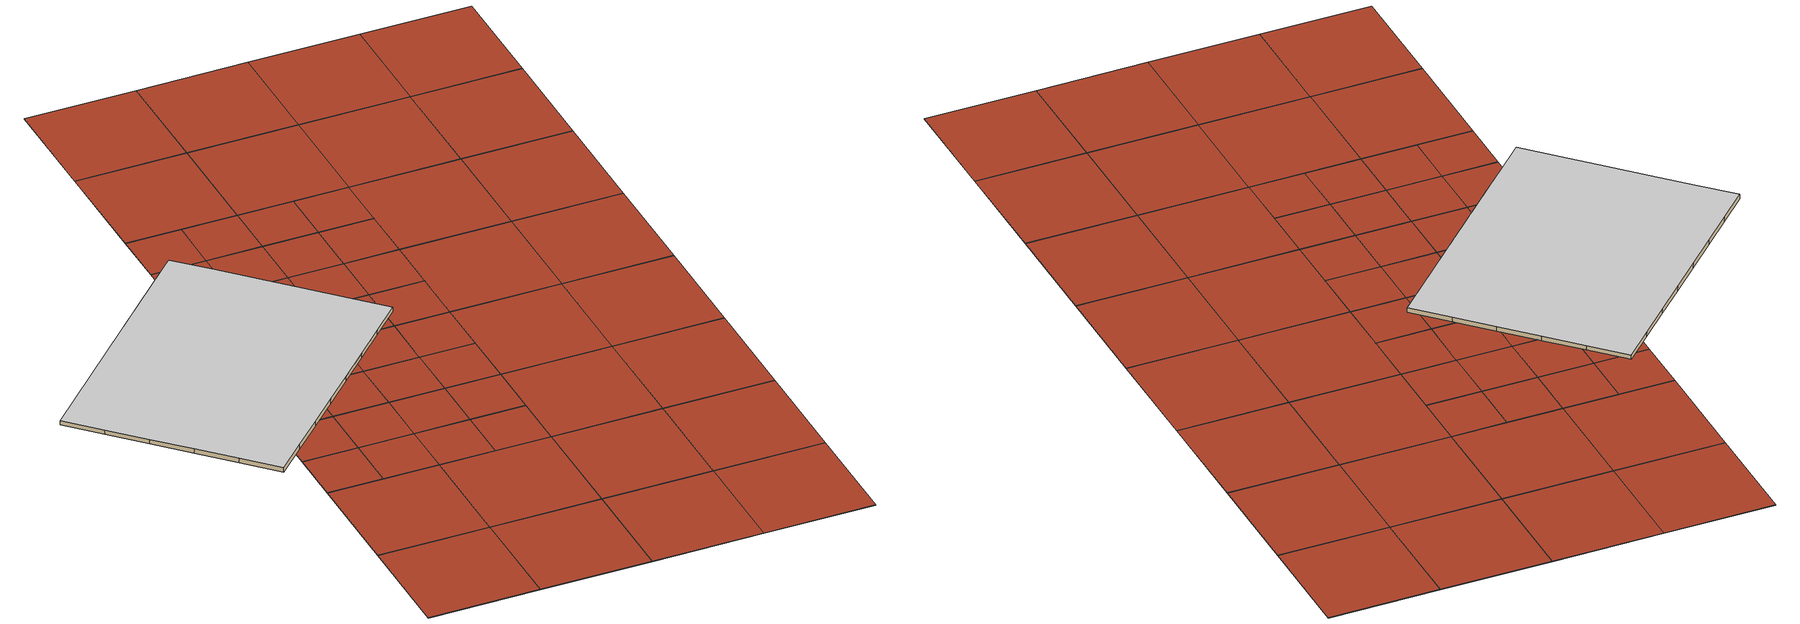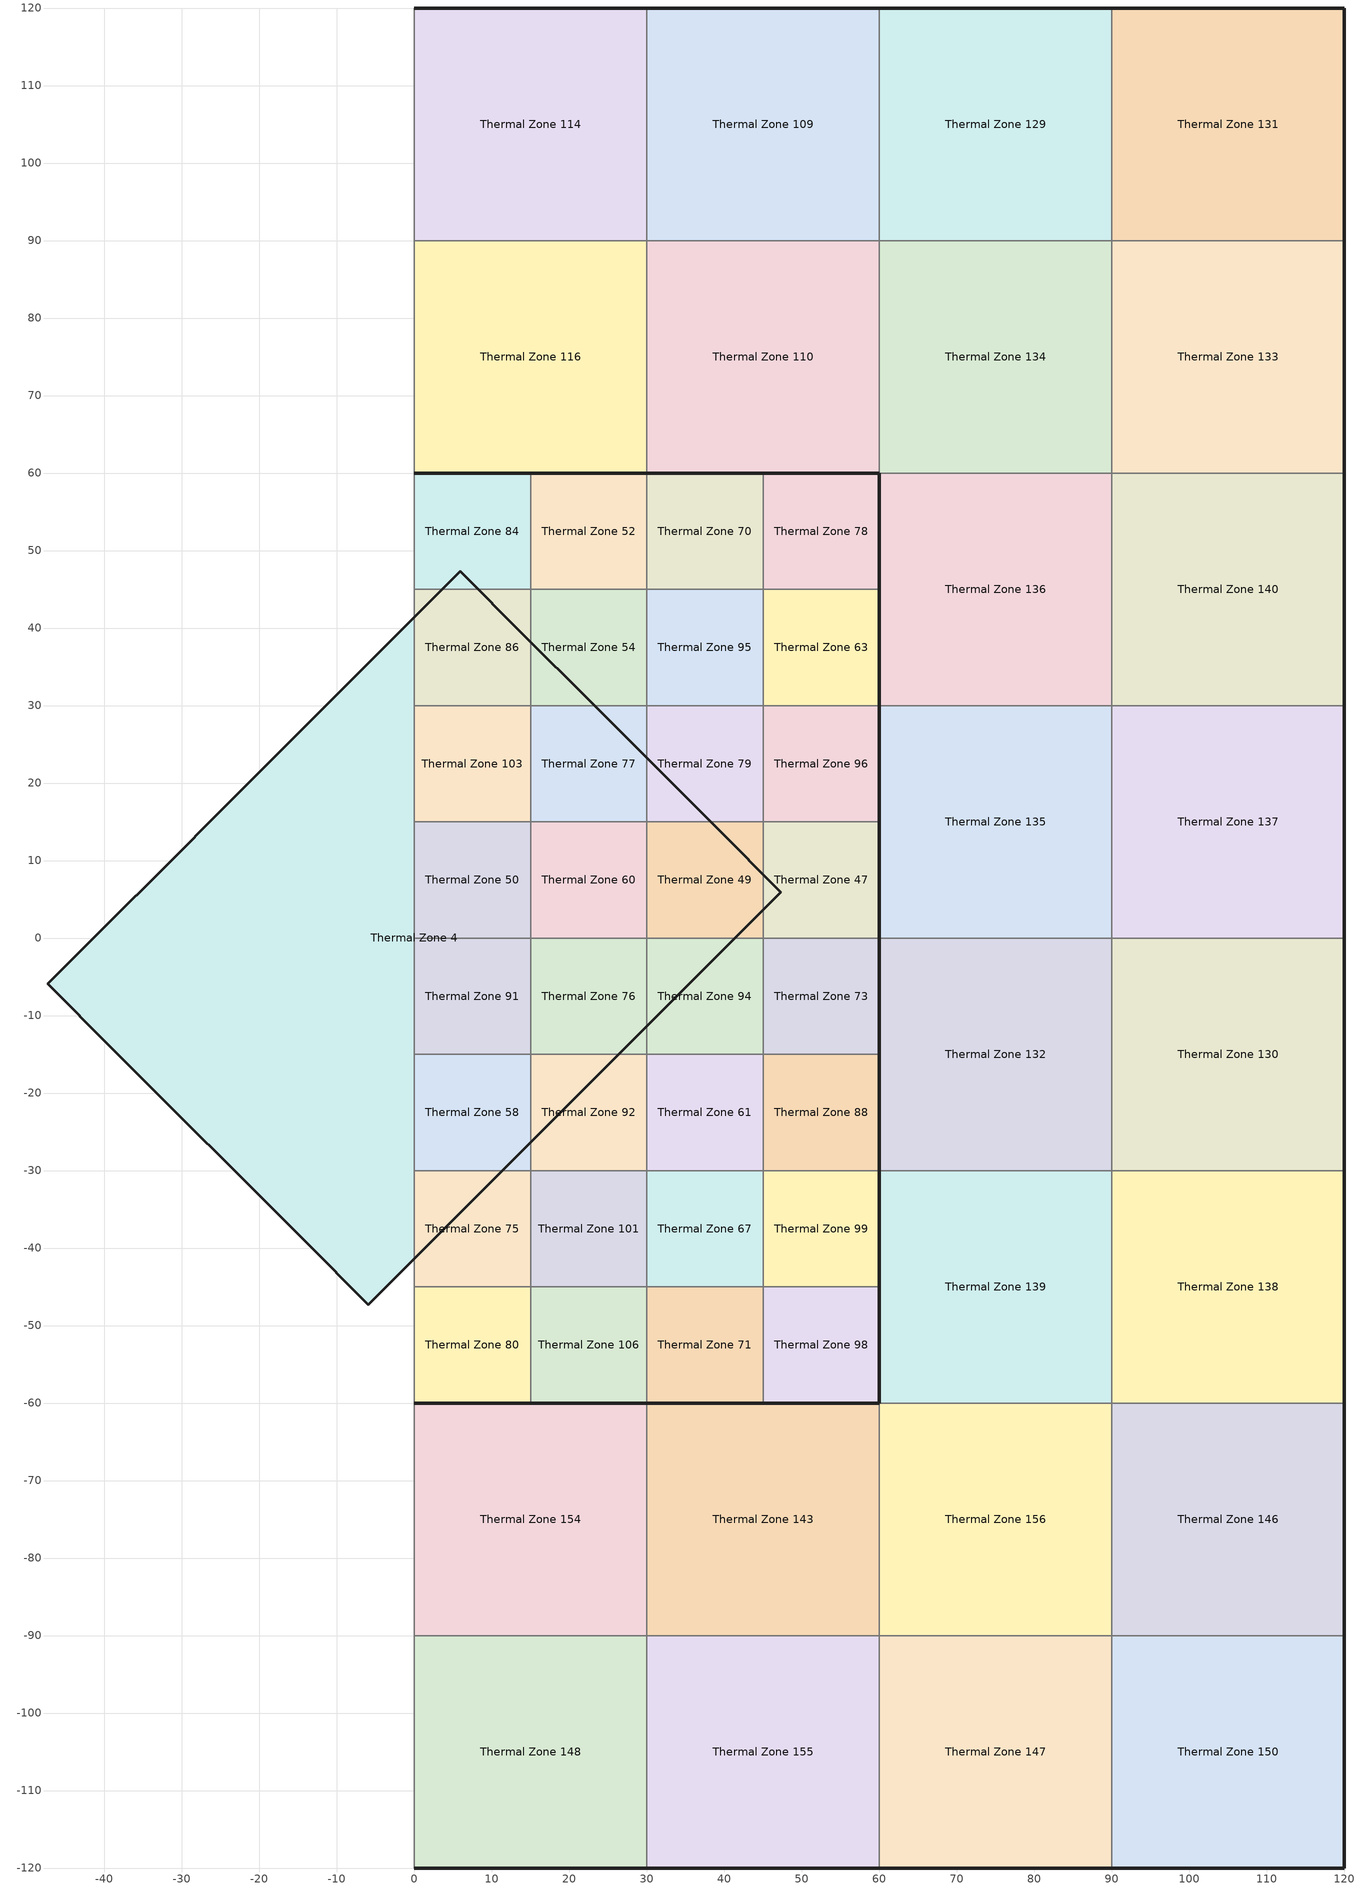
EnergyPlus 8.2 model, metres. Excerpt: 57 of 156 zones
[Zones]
Thermal Zone 101
 floor ground (ASHRAE 90.1-2004 ExtWall Mass ClimateZone 6): 15,-30 30,-30 30,-45 15,-45 z-0.1
 wall to Thermal Zone 92 (ASHRAE 90.1-2004 ExtWall Mass ClimateZone 6 Reversed): 30,-30 15,-30 z-0.1:0
 wall to Thermal Zone 67 (ASHRAE 90.1-2004 ExtWall Mass ClimateZone 6): 30,-45 30,-30 z-0.1:0
 wall to Thermal Zone 106 (ASHRAE 90.1-2004 ExtWall Mass ClimateZone 6): 15,-45 30,-45 z-0.1:0
 wall to Thermal Zone 75 (ASHRAE 90.1-2004 ExtWall Mass ClimateZone 6 Reversed): 15,-30 15,-45 z-0.1:0
 roof outside (ASHRAE 90.1-2004 ExtWall Mass ClimateZone 6): 15,-45 30,-45 30,-30 15,-30 z0
Thermal Zone 103
 floor ground (ASHRAE 90.1-2004 ExtWall Mass ClimateZone 6): 0,30 15,30 15,15 0,15 z-0.1
 wall to Thermal Zone 86 (ASHRAE 90.1-2004 ExtWall Mass ClimateZone 6 Reversed): 15,30 0,30 z-0.1:0
 wall to Thermal Zone 77 (ASHRAE 90.1-2004 ExtWall Mass ClimateZone 6): 15,15 15,30 z-0.1:0
 wall to Thermal Zone 50 (ASHRAE 90.1-2004 ExtWall Mass ClimateZone 6): 0,15 15,15 z-0.1:0
 wall to Thermal Zone 85 (ASHRAE 90.1-2004 ExtWall Mass ClimateZone 6 Reversed): 0,30 0,15 z-0.1:0
 roof outside (ASHRAE 90.1-2004 ExtWall Mass ClimateZone 6): 0,15 15,15 15,30 0,30 z0
Thermal Zone 106
 floor ground (ASHRAE 90.1-2004 ExtWall Mass ClimateZone 6): 15,-45 30,-45 30,-60 15,-60 z-0.1
 wall outside (ASHRAE 90.1-2004 ExtWall Mass ClimateZone 6): 15,-60 30,-60 z-0.1:0
 wall to Thermal Zone 71 (ASHRAE 90.1-2004 ExtWall Mass ClimateZone 6): 30,-60 30,-45 z-0.1:0
 wall to Thermal Zone 80 (ASHRAE 90.1-2004 ExtWall Mass ClimateZone 6 Reversed): 15,-45 15,-60 z-0.1:0
 roof outside (ASHRAE 90.1-2004 ExtWall Mass ClimateZone 6): 15,-60 30,-60 30,-45 15,-45 z0
Thermal Zone 109
 floor ground (ASHRAE 90.1-2004 ExtWall Mass ClimateZone 6): 30,120 60,120 60,90 30,90 z-0.1
 wall outside (ASHRAE 90.1-2004 ExtWall Mass ClimateZone 6): 60,120 30,120 z-0.1:0
 wall to Thermal Zone 129 (ASHRAE 90.1-2004 ExtWall Mass ClimateZone 6): 60,90 60,120 z-0.1:0
 wall to Thermal Zone 110 (ASHRAE 90.1-2004 ExtWall Mass ClimateZone 6): 30,90 60,90 z-0.1:0
 wall to Thermal Zone 114 (ASHRAE 90.1-2004 ExtWall Mass ClimateZone 6 Reversed): 30,120 30,90 z-0.1:0
 roof outside (ASHRAE 90.1-2004 ExtWall Mass ClimateZone 6): 30,90 60,90 60,120 30,120 z0
Thermal Zone 110
 floor ground (ASHRAE 90.1-2004 ExtWall Mass ClimateZone 6): 30,90 60,90 60,60 30,60 z-0.1
 wall outside (ASHRAE 90.1-2004 ExtWall Mass ClimateZone 6): 30,60 60,60 z-0.1:0
 wall to Thermal Zone 134 (ASHRAE 90.1-2004 ExtWall Mass ClimateZone 6): 60,60 60,90 z-0.1:0
 wall to Thermal Zone 116 (ASHRAE 90.1-2004 ExtWall Mass ClimateZone 6 Reversed): 30,90 30,60 z-0.1:0
 roof outside (ASHRAE 90.1-2004 ExtWall Mass ClimateZone 6): 30,60 60,60 60,90 30,90 z0
Thermal Zone 114
 floor ground (ASHRAE 90.1-2004 ExtWall Mass ClimateZone 6): 0,120 30,120 30,90 0,90 z-0.1
 wall outside (ASHRAE 90.1-2004 ExtWall Mass ClimateZone 6): 30,120 0,120 z-0.1:0
 wall to Thermal Zone 116 (ASHRAE 90.1-2004 ExtWall Mass ClimateZone 6): 0,90 30,90 z-0.1:0
 wall to Thermal Zone 113 (ASHRAE 90.1-2004 ExtWall Mass ClimateZone 6 Reversed): 0,120 0,90 z-0.1:0
 roof outside (ASHRAE 90.1-2004 ExtWall Mass ClimateZone 6): 0,90 30,90 30,120 0,120 z0
Thermal Zone 116
 floor ground (ASHRAE 90.1-2004 ExtWall Mass ClimateZone 6): 0,90 30,90 30,60 0,60 z-0.1
 wall outside (ASHRAE 90.1-2004 ExtWall Mass ClimateZone 6): 0,60 30,60 z-0.1:0
 wall to Thermal Zone 115 (ASHRAE 90.1-2004 ExtWall Mass ClimateZone 6 Reversed): 0,90 0,60 z-0.1:0
 roof outside (ASHRAE 90.1-2004 ExtWall Mass ClimateZone 6): 0,60 30,60 30,90 0,90 z0
Thermal Zone 129
 floor ground (ASHRAE 90.1-2004 ExtWall Mass ClimateZone 6): 60,120 90,120 90,90 60,90 z-0.1
 wall outside (ASHRAE 90.1-2004 ExtWall Mass ClimateZone 6): 90,120 60,120 z-0.1:0
 wall to Thermal Zone 131 (ASHRAE 90.1-2004 ExtWall Mass ClimateZone 6): 90,90 90,120 z-0.1:0
 wall to Thermal Zone 134 (ASHRAE 90.1-2004 ExtWall Mass ClimateZone 6): 60,90 90,90 z-0.1:0
 roof outside (ASHRAE 90.1-2004 ExtWall Mass ClimateZone 6): 60,90 90,90 90,120 60,120 z0
Thermal Zone 130
 floor ground (ASHRAE 90.1-2004 ExtWall Mass ClimateZone 6): 90,0 120,0 120,-30 90,-30 z-0.1
 wall outside (ASHRAE 90.1-2004 ExtWall Mass ClimateZone 6): 120,-30 120,0 z-0.1:0
 wall to Thermal Zone 137 (ASHRAE 90.1-2004 ExtWall Mass ClimateZone 6): 120,0 90,0 z-0.1:0
 wall to Thermal Zone 138 (ASHRAE 90.1-2004 ExtWall Mass ClimateZone 6): 90,-30 120,-30 z-0.1:0
 wall to Thermal Zone 132 (ASHRAE 90.1-2004 ExtWall Mass ClimateZone 6): 90,0 90,-30 z-0.1:0
 roof outside (ASHRAE 90.1-2004 ExtWall Mass ClimateZone 6): 90,-30 120,-30 120,0 90,0 z0
Thermal Zone 131
 floor ground (ASHRAE 90.1-2004 ExtWall Mass ClimateZone 6): 90,120 120,120 120,90 90,90 z-0.1
 wall outside (ASHRAE 90.1-2004 ExtWall Mass ClimateZone 6): 120,90 120,120 90,120 z-0.1:0
 wall to Thermal Zone 133 (ASHRAE 90.1-2004 ExtWall Mass ClimateZone 6): 90,90 120,90 z-0.1:0
 roof outside (ASHRAE 90.1-2004 ExtWall Mass ClimateZone 6): 90,90 120,90 120,120 90,120 z0
Thermal Zone 132
 floor ground (ASHRAE 90.1-2004 ExtWall Mass ClimateZone 6): 60,0 90,0 90,-30 60,-30 z-0.1
 wall outside (ASHRAE 90.1-2004 ExtWall Mass ClimateZone 6): 60,0 60,-30 z-0.1:0
 wall to Thermal Zone 139 (ASHRAE 90.1-2004 ExtWall Mass ClimateZone 6): 60,-30 90,-30 z-0.1:0
 wall to Thermal Zone 135 (ASHRAE 90.1-2004 ExtWall Mass ClimateZone 6 Reversed): 90,0 60,0 z-0.1:0
 roof outside (ASHRAE 90.1-2004 ExtWall Mass ClimateZone 6): 60,-30 90,-30 90,0 60,0 z0
Thermal Zone 133
 floor ground (ASHRAE 90.1-2004 ExtWall Mass ClimateZone 6): 90,90 120,90 120,60 90,60 z-0.1
 wall outside (ASHRAE 90.1-2004 ExtWall Mass ClimateZone 6): 120,60 120,90 z-0.1:0
 wall to Thermal Zone 140 (ASHRAE 90.1-2004 ExtWall Mass ClimateZone 6): 90,60 120,60 z-0.1:0
 wall to Thermal Zone 134 (ASHRAE 90.1-2004 ExtWall Mass ClimateZone 6 Reversed): 90,90 90,60 z-0.1:0
 roof outside (ASHRAE 90.1-2004 ExtWall Mass ClimateZone 6): 90,60 120,60 120,90 90,90 z0
Thermal Zone 134
 floor ground (ASHRAE 90.1-2004 ExtWall Mass ClimateZone 6): 60,90 90,90 90,60 60,60 z-0.1
 wall to Thermal Zone 136 (ASHRAE 90.1-2004 ExtWall Mass ClimateZone 6): 60,60 90,60 z-0.1:0
 roof outside (ASHRAE 90.1-2004 ExtWall Mass ClimateZone 6): 60,60 90,60 90,90 60,90 z0
Thermal Zone 135
 floor ground (ASHRAE 90.1-2004 ExtWall Mass ClimateZone 6): 60,30 90,30 90,0 60,0 z-0.1
 wall outside (ASHRAE 90.1-2004 ExtWall Mass ClimateZone 6): 60,30 60,0 z-0.1:0
 wall to Thermal Zone 136 (ASHRAE 90.1-2004 ExtWall Mass ClimateZone 6 Reversed): 90,30 60,30 z-0.1:0
 wall to Thermal Zone 137 (ASHRAE 90.1-2004 ExtWall Mass ClimateZone 6): 90,0 90,30 z-0.1:0
 roof outside (ASHRAE 90.1-2004 ExtWall Mass ClimateZone 6): 60,0 90,0 90,30 60,30 z0
Thermal Zone 136
 floor ground (ASHRAE 90.1-2004 ExtWall Mass ClimateZone 6): 60,60 90,60 90,30 60,30 z-0.1
 wall outside (ASHRAE 90.1-2004 ExtWall Mass ClimateZone 6): 60,60 60,30 z-0.1:0
 wall to Thermal Zone 140 (ASHRAE 90.1-2004 ExtWall Mass ClimateZone 6): 90,30 90,60 z-0.1:0
 roof outside (ASHRAE 90.1-2004 ExtWall Mass ClimateZone 6): 60,30 90,30 90,60 60,60 z0
Thermal Zone 137
 floor ground (ASHRAE 90.1-2004 ExtWall Mass ClimateZone 6): 90,30 120,30 120,0 90,0 z-0.1
 wall outside (ASHRAE 90.1-2004 ExtWall Mass ClimateZone 6): 120,0 120,30 z-0.1:0
 wall to Thermal Zone 140 (ASHRAE 90.1-2004 ExtWall Mass ClimateZone 6 Reversed): 120,30 90,30 z-0.1:0
 roof outside (ASHRAE 90.1-2004 ExtWall Mass ClimateZone 6): 90,0 120,0 120,30 90,30 z0
Thermal Zone 138
 floor ground (ASHRAE 90.1-2004 ExtWall Mass ClimateZone 6): 90,-30 120,-30 120,-60 90,-60 z-0.1
 wall outside (ASHRAE 90.1-2004 ExtWall Mass ClimateZone 6): 120,-60 120,-30 z-0.1:0
 wall to Thermal Zone 146 (ASHRAE 90.1-2004 ExtWall Mass ClimateZone 6): 90,-60 120,-60 z-0.1:0
 wall to Thermal Zone 139 (ASHRAE 90.1-2004 ExtWall Mass ClimateZone 6 Reversed): 90,-30 90,-60 z-0.1:0
 roof outside (ASHRAE 90.1-2004 ExtWall Mass ClimateZone 6): 90,-60 120,-60 120,-30 90,-30 z0
Thermal Zone 139
 floor ground (ASHRAE 90.1-2004 ExtWall Mass ClimateZone 6): 60,-30 90,-30 90,-60 60,-60 z-0.1
 wall outside (ASHRAE 90.1-2004 ExtWall Mass ClimateZone 6): 60,-30 60,-60 z-0.1:0
 wall to Thermal Zone 156 (ASHRAE 90.1-2004 ExtWall Mass ClimateZone 6): 60,-60 90,-60 z-0.1:0
 roof outside (ASHRAE 90.1-2004 ExtWall Mass ClimateZone 6): 60,-60 90,-60 90,-30 60,-30 z0
Thermal Zone 140
 floor ground (ASHRAE 90.1-2004 ExtWall Mass ClimateZone 6): 90,60 120,60 120,30 90,30 z-0.1
 wall outside (ASHRAE 90.1-2004 ExtWall Mass ClimateZone 6): 120,30 120,60 z-0.1:0
 roof outside (ASHRAE 90.1-2004 ExtWall Mass ClimateZone 6): 90,30 120,30 120,60 90,60 z0
Thermal Zone 143
 floor ground (ASHRAE 90.1-2004 ExtWall Mass ClimateZone 6): 30,-60 60,-60 60,-90 30,-90 z-0.1
 wall outside (ASHRAE 90.1-2004 ExtWall Mass ClimateZone 6): 60,-60 30,-60 z-0.1:0
 wall to Thermal Zone 156 (ASHRAE 90.1-2004 ExtWall Mass ClimateZone 6): 60,-90 60,-60 z-0.1:0
 wall to Thermal Zone 155 (ASHRAE 90.1-2004 ExtWall Mass ClimateZone 6): 30,-90 60,-90 z-0.1:0
 wall to Thermal Zone 154 (ASHRAE 90.1-2004 ExtWall Mass ClimateZone 6 Reversed): 30,-60 30,-90 z-0.1:0
 roof outside (ASHRAE 90.1-2004 ExtWall Mass ClimateZone 6): 30,-90 60,-90 60,-60 30,-60 z0
Thermal Zone 146
 floor ground (ASHRAE 90.1-2004 ExtWall Mass ClimateZone 6): 90,-60 120,-60 120,-90 90,-90 z-0.1
 wall outside (ASHRAE 90.1-2004 ExtWall Mass ClimateZone 6): 120,-90 120,-60 z-0.1:0
 wall to Thermal Zone 150 (ASHRAE 90.1-2004 ExtWall Mass ClimateZone 6): 90,-90 120,-90 z-0.1:0
 wall to Thermal Zone 156 (ASHRAE 90.1-2004 ExtWall Mass ClimateZone 6 Reversed): 90,-60 90,-90 z-0.1:0
 roof outside (ASHRAE 90.1-2004 ExtWall Mass ClimateZone 6): 90,-90 120,-90 120,-60 90,-60 z0
Thermal Zone 147
 floor ground (ASHRAE 90.1-2004 ExtWall Mass ClimateZone 6): 60,-90 90,-90 90,-120 60,-120 z-0.1
 wall outside (ASHRAE 90.1-2004 ExtWall Mass ClimateZone 6): 60,-120 90,-120 z-0.1:0
 wall to Thermal Zone 156 (ASHRAE 90.1-2004 ExtWall Mass ClimateZone 6 Reversed): 90,-90 60,-90 z-0.1:0
 wall to Thermal Zone 150 (ASHRAE 90.1-2004 ExtWall Mass ClimateZone 6): 90,-120 90,-90 z-0.1:0
 wall to Thermal Zone 155 (ASHRAE 90.1-2004 ExtWall Mass ClimateZone 6 Reversed): 60,-90 60,-120 z-0.1:0
 roof outside (ASHRAE 90.1-2004 ExtWall Mass ClimateZone 6): 60,-120 90,-120 90,-90 60,-90 z0
Thermal Zone 148
 floor ground (ASHRAE 90.1-2004 ExtWall Mass ClimateZone 6): 0,-90 30,-90 30,-120 0,-120 z-0.1
 wall outside (ASHRAE 90.1-2004 ExtWall Mass ClimateZone 6): 0,-120 30,-120 z-0.1:0
 wall to Thermal Zone 154 (ASHRAE 90.1-2004 ExtWall Mass ClimateZone 6 Reversed): 30,-90 0,-90 z-0.1:0
 wall to Thermal Zone 155 (ASHRAE 90.1-2004 ExtWall Mass ClimateZone 6): 30,-120 30,-90 z-0.1:0
 wall to Thermal Zone 141 (ASHRAE 90.1-2004 ExtWall Mass ClimateZone 6 Reversed): 0,-90 0,-120 z-0.1:0
 roof outside (ASHRAE 90.1-2004 ExtWall Mass ClimateZone 6): 0,-120 30,-120 30,-90 0,-90 z0
Thermal Zone 150
 floor ground (ASHRAE 90.1-2004 ExtWall Mass ClimateZone 6): 90,-90 120,-90 120,-120 90,-120 z-0.1
 wall outside (ASHRAE 90.1-2004 ExtWall Mass ClimateZone 6): 90,-120 120,-120 120,-90 z-0.1:0
 roof outside (ASHRAE 90.1-2004 ExtWall Mass ClimateZone 6): 90,-120 120,-120 120,-90 90,-90 z0
Thermal Zone 154
 floor ground (ASHRAE 90.1-2004 ExtWall Mass ClimateZone 6): 0,-60 30,-60 30,-90 0,-90 z-0.1
 wall outside (ASHRAE 90.1-2004 ExtWall Mass ClimateZone 6): 30,-60 0,-60 z-0.1:0
 wall to Thermal Zone 152 (ASHRAE 90.1-2004 ExtWall Mass ClimateZone 6 Reversed): 0,-60 0,-90 z-0.1:0
 roof outside (ASHRAE 90.1-2004 ExtWall Mass ClimateZone 6): 0,-90 30,-90 30,-60 0,-60 z0
Thermal Zone 155
 floor ground (ASHRAE 90.1-2004 ExtWall Mass ClimateZone 6): 30,-90 60,-90 60,-120 30,-120 z-0.1
 wall outside (ASHRAE 90.1-2004 ExtWall Mass ClimateZone 6): 30,-120 60,-120 z-0.1:0
 roof outside (ASHRAE 90.1-2004 ExtWall Mass ClimateZone 6): 30,-120 60,-120 60,-90 30,-90 z0
Thermal Zone 156
 floor ground (ASHRAE 90.1-2004 ExtWall Mass ClimateZone 6): 60,-60 90,-60 90,-90 60,-90 z-0.1
 roof outside (ASHRAE 90.1-2004 ExtWall Mass ClimateZone 6): 60,-90 90,-90 90,-60 60,-60 z0
Thermal Zone 4
 floor ground (ASHRAE 90.1-2004 ExtWall Mass ClimateZone 6): 5.93,47.31 14.2,39.03 22.48,30.75 30.75,22.48 39.03,14.2 47.31,5.93 39.7,-1.68 32.1,-9.28 24.49,-16.89 16.89,-24.49 9.28,-32.1 1.68,-39.7 -5.93,-47.31 -14.2,-39.03 -22.48,-30.75 -30.75,-22.48 -39.03,-14.2 -47.31,-5.93 -39.7,1.68 -32.1,9.28 -24.49,16.89 -16.89,24.49 -9.28,32.1 -1.68,39.7 z0
 wall outside (ASHRAE 90.1-2004 ExtWall Mass ClimateZone 6): 16.89,-24.49 24.49,-16.89 32.1,-9.28 39.7,-1.68 47.31,5.93 39.03,14.2 30.75,22.48 22.48,30.75 14.2,39.03 5.93,47.31 -1.68,39.7 -9.28,32.1 -16.89,24.49 -24.49,16.89 -32.1,9.28 -39.7,1.68 -47.31,-5.93 -39.03,-14.2 -30.75,-22.48 -22.48,-30.75 -14.2,-39.03 -5.93,-47.31 1.68,-39.7 9.28,-32.1 16.89,-24.49 z0:1.25
 ceiling to Thermal Zone 8 (ASHRAE 90.1-2004 ExtWall Mass ClimateZone 6): -1.68,39.7 -9.28,32.1 -16.89,24.49 -24.49,16.89 -32.1,9.28 -39.7,1.68 -47.31,-5.93 -39.03,-14.2 -30.75,-22.48 -22.48,-30.75 -14.2,-39.03 -5.93,-47.31 1.68,-39.7 9.28,-32.1 16.89,-24.49 24.49,-16.89 32.1,-9.28 39.7,-1.68 47.31,5.93 39.03,14.2 30.75,22.48 22.48,30.75 14.2,39.03 5.93,47.31 z1.25
Thermal Zone 47
 floor ground (ASHRAE 90.1-2004 ExtWall Mass ClimateZone 6): 45,15 60,15 60,0 45,0 z-0.1
 wall outside (ASHRAE 90.1-2004 ExtWall Mass ClimateZone 6): 60,0 60,15 z-0.1:0
 wall to Thermal Zone 96 (ASHRAE 90.1-2004 ExtWall Mass ClimateZone 6 Reversed): 60,15 45,15 z-0.1:0
 wall to Thermal Zone 73 (ASHRAE 90.1-2004 ExtWall Mass ClimateZone 6): 45,0 60,0 z-0.1:0
 wall to Thermal Zone 49 (ASHRAE 90.1-2004 ExtWall Mass ClimateZone 6 Reversed): 45,15 45,0 z-0.1:0
 roof outside (ASHRAE 90.1-2004 ExtWall Mass ClimateZone 6): 45,0 60,0 60,15 45,15 z0
Thermal Zone 49
 floor ground (ASHRAE 90.1-2004 ExtWall Mass ClimateZone 6): 30,15 45,15 45,0 30,0 z-0.1
 wall to Thermal Zone 79 (ASHRAE 90.1-2004 ExtWall Mass ClimateZone 6 Reversed): 45,15 30,15 z-0.1:0
 wall to Thermal Zone 94 (ASHRAE 90.1-2004 ExtWall Mass ClimateZone 6): 30,0 45,0 z-0.1:0
 wall to Thermal Zone 60 (ASHRAE 90.1-2004 ExtWall Mass ClimateZone 6 Reversed): 30,15 30,0 z-0.1:0
 roof outside (ASHRAE 90.1-2004 ExtWall Mass ClimateZone 6): 30,0 45,0 45,15 30,15 z0
Thermal Zone 50
 floor ground (ASHRAE 90.1-2004 ExtWall Mass ClimateZone 6): 0,15 15,15 15,0 0,0 z-0.1
 wall to Thermal Zone 60 (ASHRAE 90.1-2004 ExtWall Mass ClimateZone 6): 15,0 15,15 z-0.1:0
 wall to Thermal Zone 91 (ASHRAE 90.1-2004 ExtWall Mass ClimateZone 6): 0,0 15,0 z-0.1:0
 wall to Thermal Zone 64 (ASHRAE 90.1-2004 ExtWall Mass ClimateZone 6 Reversed): 0,15 0,0 z-0.1:0
 roof outside (ASHRAE 90.1-2004 ExtWall Mass ClimateZone 6): 0,0 15,0 15,15 0,15 z0
Thermal Zone 52
 floor ground (ASHRAE 90.1-2004 ExtWall Mass ClimateZone 6): 15,60 30,60 30,45 15,45 z-0.1
 wall outside (ASHRAE 90.1-2004 ExtWall Mass ClimateZone 6): 30,60 15,60 z-0.1:0
 wall to Thermal Zone 70 (ASHRAE 90.1-2004 ExtWall Mass ClimateZone 6): 30,45 30,60 z-0.1:0
 wall to Thermal Zone 54 (ASHRAE 90.1-2004 ExtWall Mass ClimateZone 6): 15,45 30,45 z-0.1:0
 wall to Thermal Zone 84 (ASHRAE 90.1-2004 ExtWall Mass ClimateZone 6 Reversed): 15,60 15,45 z-0.1:0
 roof outside (ASHRAE 90.1-2004 ExtWall Mass ClimateZone 6): 15,45 30,45 30,60 15,60 z0
Thermal Zone 54
 floor ground (ASHRAE 90.1-2004 ExtWall Mass ClimateZone 6): 15,45 30,45 30,30 15,30 z-0.1
 wall to Thermal Zone 95 (ASHRAE 90.1-2004 ExtWall Mass ClimateZone 6): 30,30 30,45 z-0.1:0
 wall to Thermal Zone 77 (ASHRAE 90.1-2004 ExtWall Mass ClimateZone 6): 15,30 30,30 z-0.1:0
 wall to Thermal Zone 86 (ASHRAE 90.1-2004 ExtWall Mass ClimateZone 6 Reversed): 15,45 15,30 z-0.1:0
 roof outside (ASHRAE 90.1-2004 ExtWall Mass ClimateZone 6): 15,30 30,30 30,45 15,45 z0
Thermal Zone 58
 floor ground (ASHRAE 90.1-2004 ExtWall Mass ClimateZone 6): 0,-15 15,-15 15,-30 0,-30 z-0.1
 wall to Thermal Zone 91 (ASHRAE 90.1-2004 ExtWall Mass ClimateZone 6 Reversed): 15,-15 0,-15 z-0.1:0
 wall to Thermal Zone 92 (ASHRAE 90.1-2004 ExtWall Mass ClimateZone 6): 15,-30 15,-15 z-0.1:0
 wall to Thermal Zone 75 (ASHRAE 90.1-2004 ExtWall Mass ClimateZone 6): 0,-30 15,-30 z-0.1:0
 wall to Thermal Zone 107 (ASHRAE 90.1-2004 ExtWall Mass ClimateZone 6 Reversed): 0,-15 0,-30 z-0.1:0
 roof outside (ASHRAE 90.1-2004 ExtWall Mass ClimateZone 6): 0,-30 15,-30 15,-15 0,-15 z0
Thermal Zone 60
 floor ground (ASHRAE 90.1-2004 ExtWall Mass ClimateZone 6): 15,15 30,15 30,0 15,0 z-0.1
 wall to Thermal Zone 77 (ASHRAE 90.1-2004 ExtWall Mass ClimateZone 6 Reversed): 30,15 15,15 z-0.1:0
 wall to Thermal Zone 76 (ASHRAE 90.1-2004 ExtWall Mass ClimateZone 6): 15,0 30,0 z-0.1:0
 roof outside (ASHRAE 90.1-2004 ExtWall Mass ClimateZone 6): 15,0 30,0 30,15 15,15 z0
Thermal Zone 61
 floor ground (ASHRAE 90.1-2004 ExtWall Mass ClimateZone 6): 30,-15 45,-15 45,-30 30,-30 z-0.1
 wall to Thermal Zone 94 (ASHRAE 90.1-2004 ExtWall Mass ClimateZone 6 Reversed): 45,-15 30,-15 z-0.1:0
 wall to Thermal Zone 88 (ASHRAE 90.1-2004 ExtWall Mass ClimateZone 6): 45,-30 45,-15 z-0.1:0
 wall to Thermal Zone 67 (ASHRAE 90.1-2004 ExtWall Mass ClimateZone 6): 30,-30 45,-30 z-0.1:0
 wall to Thermal Zone 92 (ASHRAE 90.1-2004 ExtWall Mass ClimateZone 6 Reversed): 30,-15 30,-30 z-0.1:0
 roof outside (ASHRAE 90.1-2004 ExtWall Mass ClimateZone 6): 30,-30 45,-30 45,-15 30,-15 z0
Thermal Zone 63
 floor ground (ASHRAE 90.1-2004 ExtWall Mass ClimateZone 6): 45,45 60,45 60,30 45,30 z-0.1
 wall outside (ASHRAE 90.1-2004 ExtWall Mass ClimateZone 6): 60,30 60,45 z-0.1:0
 wall to Thermal Zone 78 (ASHRAE 90.1-2004 ExtWall Mass ClimateZone 6 Reversed): 60,45 45,45 z-0.1:0
 wall to Thermal Zone 96 (ASHRAE 90.1-2004 ExtWall Mass ClimateZone 6): 45,30 60,30 z-0.1:0
 wall to Thermal Zone 95 (ASHRAE 90.1-2004 ExtWall Mass ClimateZone 6 Reversed): 45,45 45,30 z-0.1:0
 roof outside (ASHRAE 90.1-2004 ExtWall Mass ClimateZone 6): 45,30 60,30 60,45 45,45 z0
Thermal Zone 67
 floor ground (ASHRAE 90.1-2004 ExtWall Mass ClimateZone 6): 30,-30 45,-30 45,-45 30,-45 z-0.1
 wall to Thermal Zone 99 (ASHRAE 90.1-2004 ExtWall Mass ClimateZone 6): 45,-45 45,-30 z-0.1:0
 wall to Thermal Zone 71 (ASHRAE 90.1-2004 ExtWall Mass ClimateZone 6): 30,-45 45,-45 z-0.1:0
 roof outside (ASHRAE 90.1-2004 ExtWall Mass ClimateZone 6): 30,-45 45,-45 45,-30 30,-30 z0
Thermal Zone 70
 floor ground (ASHRAE 90.1-2004 ExtWall Mass ClimateZone 6): 30,60 45,60 45,45 30,45 z-0.1
 wall outside (ASHRAE 90.1-2004 ExtWall Mass ClimateZone 6): 45,60 30,60 z-0.1:0
 wall to Thermal Zone 78 (ASHRAE 90.1-2004 ExtWall Mass ClimateZone 6): 45,45 45,60 z-0.1:0
 wall to Thermal Zone 95 (ASHRAE 90.1-2004 ExtWall Mass ClimateZone 6): 30,45 45,45 z-0.1:0
 roof outside (ASHRAE 90.1-2004 ExtWall Mass ClimateZone 6): 30,45 45,45 45,60 30,60 z0
Thermal Zone 71
 floor ground (ASHRAE 90.1-2004 ExtWall Mass ClimateZone 6): 30,-45 45,-45 45,-60 30,-60 z-0.1
 wall outside (ASHRAE 90.1-2004 ExtWall Mass ClimateZone 6): 30,-60 45,-60 z-0.1:0
 wall to Thermal Zone 98 (ASHRAE 90.1-2004 ExtWall Mass ClimateZone 6): 45,-60 45,-45 z-0.1:0
 roof outside (ASHRAE 90.1-2004 ExtWall Mass ClimateZone 6): 30,-60 45,-60 45,-45 30,-45 z0
Thermal Zone 73
 floor ground (ASHRAE 90.1-2004 ExtWall Mass ClimateZone 6): 45,0 60,0 60,-15 45,-15 z-0.1
 wall outside (ASHRAE 90.1-2004 ExtWall Mass ClimateZone 6): 60,-15 60,0 z-0.1:0
 wall to Thermal Zone 88 (ASHRAE 90.1-2004 ExtWall Mass ClimateZone 6): 45,-15 60,-15 z-0.1:0
 wall to Thermal Zone 94 (ASHRAE 90.1-2004 ExtWall Mass ClimateZone 6 Reversed): 45,0 45,-15 z-0.1:0
 roof outside (ASHRAE 90.1-2004 ExtWall Mass ClimateZone 6): 45,-15 60,-15 60,0 45,0 z0
Thermal Zone 75
 floor ground (ASHRAE 90.1-2004 ExtWall Mass ClimateZone 6): 0,-30 15,-30 15,-45 0,-45 z-0.1
 wall to Thermal Zone 80 (ASHRAE 90.1-2004 ExtWall Mass ClimateZone 6): 0,-45 15,-45 z-0.1:0
 wall to Thermal Zone 90 (ASHRAE 90.1-2004 ExtWall Mass ClimateZone 6 Reversed): 0,-30 0,-45 z-0.1:0
 roof outside (ASHRAE 90.1-2004 ExtWall Mass ClimateZone 6): 0,-45 15,-45 15,-30 0,-30 z0
Thermal Zone 76
 floor ground (ASHRAE 90.1-2004 ExtWall Mass ClimateZone 6): 15,0 30,0 30,-15 15,-15 z-0.1
 wall to Thermal Zone 94 (ASHRAE 90.1-2004 ExtWall Mass ClimateZone 6): 30,-15 30,0 z-0.1:0
 wall to Thermal Zone 92 (ASHRAE 90.1-2004 ExtWall Mass ClimateZone 6): 15,-15 30,-15 z-0.1:0
 wall to Thermal Zone 91 (ASHRAE 90.1-2004 ExtWall Mass ClimateZone 6 Reversed): 15,0 15,-15 z-0.1:0
 roof outside (ASHRAE 90.1-2004 ExtWall Mass ClimateZone 6): 15,-15 30,-15 30,0 15,0 z0
Thermal Zone 77
 floor ground (ASHRAE 90.1-2004 ExtWall Mass ClimateZone 6): 15,30 30,30 30,15 15,15 z-0.1
 wall to Thermal Zone 79 (ASHRAE 90.1-2004 ExtWall Mass ClimateZone 6): 30,15 30,30 z-0.1:0
 roof outside (ASHRAE 90.1-2004 ExtWall Mass ClimateZone 6): 15,15 30,15 30,30 15,30 z0
Thermal Zone 78
 floor ground (ASHRAE 90.1-2004 ExtWall Mass ClimateZone 6): 45,60 60,60 60,45 45,45 z-0.1
 wall outside (ASHRAE 90.1-2004 ExtWall Mass ClimateZone 6): 60,45 60,60 45,60 z-0.1:0
 roof outside (ASHRAE 90.1-2004 ExtWall Mass ClimateZone 6): 45,45 60,45 60,60 45,60 z0
Thermal Zone 79
 floor ground (ASHRAE 90.1-2004 ExtWall Mass ClimateZone 6): 30,30 45,30 45,15 30,15 z-0.1
 wall to Thermal Zone 95 (ASHRAE 90.1-2004 ExtWall Mass ClimateZone 6 Reversed): 45,30 30,30 z-0.1:0
 wall to Thermal Zone 96 (ASHRAE 90.1-2004 ExtWall Mass ClimateZone 6): 45,15 45,30 z-0.1:0
 roof outside (ASHRAE 90.1-2004 ExtWall Mass ClimateZone 6): 30,15 45,15 45,30 30,30 z0
Thermal Zone 80
 floor ground (ASHRAE 90.1-2004 ExtWall Mass ClimateZone 6): 0,-45 15,-45 15,-60 0,-60 z-0.1
 wall outside (ASHRAE 90.1-2004 ExtWall Mass ClimateZone 6): 0,-60 15,-60 z-0.1:0
 wall to Thermal Zone 97 (ASHRAE 90.1-2004 ExtWall Mass ClimateZone 6 Reversed): 0,-45 0,-60 z-0.1:0
 roof outside (ASHRAE 90.1-2004 ExtWall Mass ClimateZone 6): 0,-60 15,-60 15,-45 0,-45 z0
Thermal Zone 84
 floor ground (ASHRAE 90.1-2004 ExtWall Mass ClimateZone 6): 0,60 15,60 15,45 0,45 z-0.1
 wall outside (ASHRAE 90.1-2004 ExtWall Mass ClimateZone 6): 15,60 0,60 z-0.1:0
 wall to Thermal Zone 86 (ASHRAE 90.1-2004 ExtWall Mass ClimateZone 6): 0,45 15,45 z-0.1:0
 wall to Thermal Zone 48 (ASHRAE 90.1-2004 ExtWall Mass ClimateZone 6 Reversed): 0,60 0,45 z-0.1:0
 roof outside (ASHRAE 90.1-2004 ExtWall Mass ClimateZone 6): 0,45 15,45 15,60 0,60 z0
Thermal Zone 86
 floor ground (ASHRAE 90.1-2004 ExtWall Mass ClimateZone 6): 0,45 15,45 15,30 0,30 z-0.1
 wall to Thermal Zone 68 (ASHRAE 90.1-2004 ExtWall Mass ClimateZone 6 Reversed): 0,45 0,30 z-0.1:0
 roof outside (ASHRAE 90.1-2004 ExtWall Mass ClimateZone 6): 0,30 15,30 15,45 0,45 z0
Thermal Zone 88
 floor ground (ASHRAE 90.1-2004 ExtWall Mass ClimateZone 6): 45,-15 60,-15 60,-30 45,-30 z-0.1
 wall outside (ASHRAE 90.1-2004 ExtWall Mass ClimateZone 6): 60,-30 60,-15 z-0.1:0
 wall to Thermal Zone 99 (ASHRAE 90.1-2004 ExtWall Mass ClimateZone 6): 45,-30 60,-30 z-0.1:0
 roof outside (ASHRAE 90.1-2004 ExtWall Mass ClimateZone 6): 45,-30 60,-30 60,-15 45,-15 z0
Thermal Zone 91
 floor ground (ASHRAE 90.1-2004 ExtWall Mass ClimateZone 6): 0,0 15,0 15,-15 0,-15 z-0.1
 wall to Thermal Zone 45 (ASHRAE 90.1-2004 ExtWall Mass ClimateZone 6 Reversed): 0,0 0,-15 z-0.1:0
 roof outside (ASHRAE 90.1-2004 ExtWall Mass ClimateZone 6): 0,-15 15,-15 15,0 0,0 z0
Thermal Zone 92
 floor ground (ASHRAE 90.1-2004 ExtWall Mass ClimateZone 6): 15,-15 30,-15 30,-30 15,-30 z-0.1
 roof outside (ASHRAE 90.1-2004 ExtWall Mass ClimateZone 6): 15,-30 30,-30 30,-15 15,-15 z0
Thermal Zone 94
 floor ground (ASHRAE 90.1-2004 ExtWall Mass ClimateZone 6): 30,0 45,0 45,-15 30,-15 z-0.1
 roof outside (ASHRAE 90.1-2004 ExtWall Mass ClimateZone 6): 30,-15 45,-15 45,0 30,0 z0
Thermal Zone 95
 floor ground (ASHRAE 90.1-2004 ExtWall Mass ClimateZone 6): 30,45 45,45 45,30 30,30 z-0.1
 roof outside (ASHRAE 90.1-2004 ExtWall Mass ClimateZone 6): 30,30 45,30 45,45 30,45 z0
Thermal Zone 96
 floor ground (ASHRAE 90.1-2004 ExtWall Mass ClimateZone 6): 45,30 60,30 60,15 45,15 z-0.1
 wall outside (ASHRAE 90.1-2004 ExtWall Mass ClimateZone 6): 60,15 60,30 z-0.1:0
 roof outside (ASHRAE 90.1-2004 ExtWall Mass ClimateZone 6): 45,15 60,15 60,30 45,30 z0
Thermal Zone 98
 floor ground (ASHRAE 90.1-2004 ExtWall Mass ClimateZone 6): 45,-45 60,-45 60,-60 45,-60 z-0.1
 wall outside (ASHRAE 90.1-2004 ExtWall Mass ClimateZone 6): 45,-60 60,-60 60,-45 z-0.1:0
 wall to Thermal Zone 99 (ASHRAE 90.1-2004 ExtWall Mass ClimateZone 6 Reversed): 60,-45 45,-45 z-0.1:0
 roof outside (ASHRAE 90.1-2004 ExtWall Mass ClimateZone 6): 45,-60 60,-60 60,-45 45,-45 z0
Thermal Zone 99
 floor ground (ASHRAE 90.1-2004 ExtWall Mass ClimateZone 6): 45,-30 60,-30 60,-45 45,-45 z-0.1
 wall outside (ASHRAE 90.1-2004 ExtWall Mass ClimateZone 6): 60,-45 60,-30 z-0.1:0
 roof outside (ASHRAE 90.1-2004 ExtWall Mass ClimateZone 6): 45,-45 60,-45 60,-30 45,-30 z0
[Building]
Building 1: North Axis {deg}=0; Solar Distribution=FullExteriorWithReflections
[Material] Thermal Absorptance=0.9
Name | Roughness | Thickness {m} | Conductivity {W/m-K} | Density {kg/m3} | Specific Heat {J/kg-K} | Solar Absorptance | Visible Absorptance
1/2IN Gypsum | Smooth | 0.0127 | 0.16 | 784.9 | 830 | 0.4 | 0.4
1IN Stucco | Smooth | 0.0253 | 0.6918 | 1858 | 837 | 0.92 | 0.92
8IN CONCRETE HW RefBldg | Rough | 0.2032 | 1.311 | 2240 | 836.8 | 0.7 | 0.7
Mass NonRes Wall Insulation-1.69 | MediumRough | 0.0623673 | 0.049 | 265 | 836.8 | 0.7 | 0.7
[Construction]
ASHRAE 90.1-2004 ExtWall Mass ClimateZone 6: 1IN Stucco, 8IN CONCRETE HW RefBldg, Mass NonRes Wall Insulation-1.69, 1/2IN Gypsum
ASHRAE 90.1-2004 ExtWall Mass ClimateZone 6 Reversed: 1/2IN Gypsum, Mass NonRes Wall Insulation-1.69, 8IN CONCRETE HW RefBldg, 1IN Stucco
[Zone]
Thermal Zone 101; Thermal Zone 103; Thermal Zone 106; Thermal Zone 109; Thermal Zone 110; Thermal Zone 114; Thermal Zone 116; Thermal Zone 129; Thermal Zone 130; Thermal Zone 131; Thermal Zone 132; Thermal Zone 133; Thermal Zone 134; Thermal Zone 135; Thermal Zone 136; Thermal Zone 137; Thermal Zone 138; Thermal Zone 139; Thermal Zone 140; Thermal Zone 143; Thermal Zone 146; Thermal Zone 147; Thermal Zone 148; Thermal Zone 150; Thermal Zone 154; Thermal Zone 155; Thermal Zone 156; Thermal Zone 4; Thermal Zone 47; Thermal Zone 49; Thermal Zone 50; Thermal Zone 52; Thermal Zone 54; Thermal Zone 58; Thermal Zone 60; Thermal Zone 61; Thermal Zone 63; Thermal Zone 67; Thermal Zone 70; Thermal Zone 71; Thermal Zone 73; Thermal Zone 75; Thermal Zone 76; Thermal Zone 77; Thermal Zone 78; Thermal Zone 79; Thermal Zone 80; Thermal Zone 84; Thermal Zone 86; Thermal Zone 88; Thermal Zone 91; Thermal Zone 92; Thermal Zone 94; Thermal Zone 95; Thermal Zone 96; Thermal Zone 98; Thermal Zone 99
